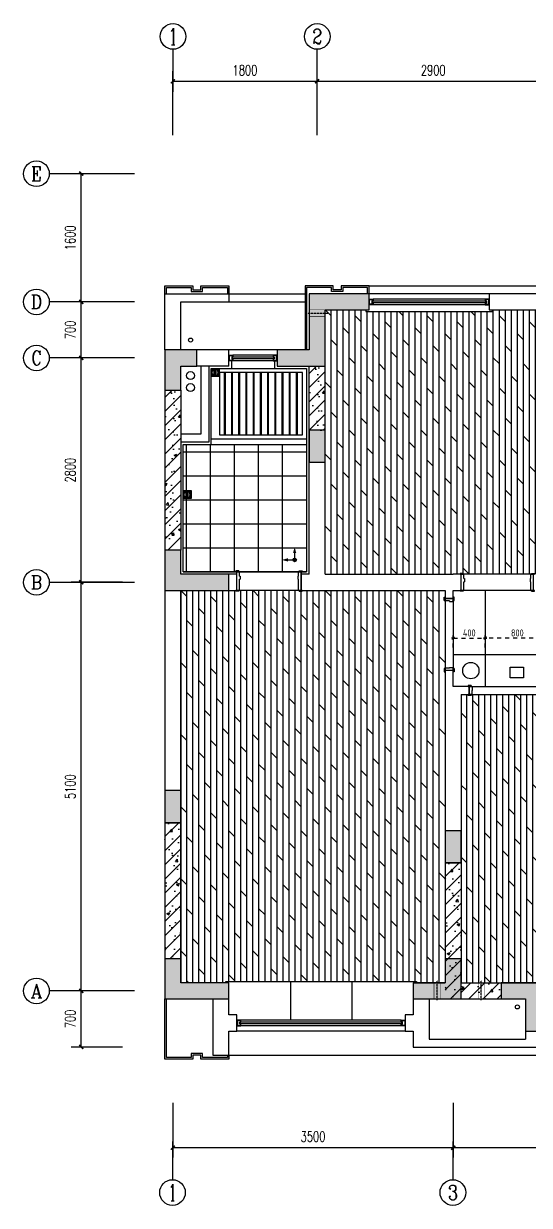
# Model space of a CAD drawing. Extents: x 133656 to 214778, y 12424 to 51506.
# Drawn here: x 176894 to 183207, y 12424 to 27173 of the extents above; entities that cross this region are included whole.
import ezdxf
from ezdxf.enums import TextEntityAlignment as Align

# ---------------------------------------------------------------- set-up
doc = ezdxf.new("R2010")
doc.units = 0
doc.header["$MEASUREMENT"] = 0
doc.linetypes.add('DASH', pattern=[0.35, 0.25, -0.1])
doc.linetypes.add('家具虚线平面', pattern=[100, 50, -50])
doc.layers.get('Defpoints').update_dxf_attribs({"color": 8})
for name, color, linetype in [('A-HATH', 8, 'Continuous'), ('A3.土建轴号', 160, 'Continuous'), ('A32.土建轴线标注', 52, 'Continuous'), ('A4.土建窗户', 152, 'Continuous'), ('AXIS_TEXT', 7, 'Continuous'), ('B4.装修完成面', 112, 'Continuous'), ('BW', 8, 'Continuous'), ('E1.地面-(平面图)', 136, 'Continuous'), ('E7.地面_尺寸', 50, 'Continuous'), ('F1.窗台面', 43, 'Continuous'), ('f分水线', 5, 'Continuous'), ('G1.天花造型', 30, 'Continuous'), ('ktb', 5, 'Continuous'), ('P-VPIPE-污水', 2, 'Continuous'), ('P-VPIPE-通气', 3, 'Continuous'), ('PUB_HATCH', 8, 'Continuous'), ('WALL', 6, 'Continuous'), ('xj', 8, 'Continuous'), ('地漏', 4, 'Continuous')]:
    doc.layers.add(name, color=color, linetype=linetype)
doc.styles.add('_TCH_AXIS', font='COMPLEX', dxfattribs={"bigfont": 'GBCBIG'})
doc.styles.add('_TCH_DIM_T3', font='SIMPLEX', dxfattribs={"width": 0.705882, "bigfont": 'GBCBIG'})
doc.styles.add('COMPLEX', font='COMPLEX')
doc.styles.add('标注数字', font='dim.shx', dxfattribs={"width": 0.8})
doc.dimstyles.new('_TCH_ARCH&&50', dxfattribs={"dimtxt": 127.5, "dimasz": 50, "dimexe": 125, "dimexo": 150, "dimgap": 75, "dimtad": 1, "dimdec": 0, "dimzin": 0, "dimdsep": 46, "dimtxsty": '_TCH_DIM_T3', "dimblk": 'ARCHTICK', "dimcen": 0.09, "dimclrd": 44, "dimclre": 44, "dimclrt": 2, "dimazin": 2, "dimtfac": 1, "dimtdec": 0, "dimtix": 1, "dimtmove": 2, "dimatfit": 3, "dimldrblk": 'DOT', "dimfxl": 1, "dimtolj": 1, "dimtzin": 0, "dimarcsym": 0})
doc.dimstyles.new('设计2017', dxfattribs={"dimscale": 100, "dimtxt": 2.5, "dimasz": 0.06, "dimexe": 2, "dimexo": 2.5, "dimgap": 0.6, "dimtad": 1, "dimdec": 0, "dimrnd": 5, "dimzin": 0, "dimdsep": 46, "dimtxsty": '标注数字', "dimblk": 'HBA_DIMENSION_TICK', "dimcen": 0.125, "dimclrd": 44, "dimclre": 44, "dimclrt": 50, "dimadec": 0, "dimazin": 0, "dimtfac": 1, "dimtdec": 0, "dimtix": 1, "dimtmove": 0, "dimatfit": 3, "dimldrblk": 'HBA_Leader_Arrow', "dimfxl": 7, "dimfxlon": 1, "dimtvp": 1, "dimtolj": 1, "dimtzin": 0, "dimarcsym": 0})
pattern_1 = [(45, (236182.2, 2073.4), (-88.38835, 88.38835), []), (50, (236182.2, 2073.4), (358.6301, -31.376), [37.5, -412.5]), (355, (236182.2, 2073.4), (-69.3757, 376.096), [30, -330]), (100.4514, (236212.1, 2070.8), (289.2547, 344.7198), [31.87, -350.571]), (46.1842, (236182.2, 2173.4), (533.6205, -82.7595), [56.25, -618.75]), (96.6356, (236226.67, 2166.5), (467.3314, 487.059), [47.805, -525.8565]), (351.1842, (236182.2, 2173.4), (467.331, 487.0593), [45, -495]), (21, (236232.2, 2148.4), (298.4535, -201.3094), [37.5, -412.5]), (326, (236232.2, 2148.4), (121.6577, 362.575), [30, -330]), (71.4514, (236257.07, 2131.63), (420.1113, 161.2652), [31.87, -350.571]), (37.5, (236182.2, 2073.4), (6.07993, 166.44693), [0, -326, 0, -335, 0, -331.25]), (7.5, (236182.2, 2073.4), (131.53477, 197.20586), [0, -191, 0, -318.5, 0, -126.25]), (327.5, (236070.7, 2073.4), (266.91122, -11.27744), [0, -125, 0, -390, 0, -517.5]), (317.5, (236020.7, 2073.4), (291.5931, 50.0525), [0, -162.5, 0, -259, 0, -367.5])]

# ---------------------------------------------------------------- blocks, each defined once
blk = doc.blocks.new('结构')
at = {"layer": 'A-HATH'}
for points in [[(-4700, 1850), (-4700, 2550), (-4150, 2550), (-4150, 2750), (-4900, 2750), (-4900, 2050), (-5300, 2050), (-5300, 1850)], [(-6500, 1850), (-6300, 1850), (-6300, 2050), (-6700, 2050), (-6700, 1550), (-6500, 1550)], [(-4900, 1050), (-4900, 650), (-4700, 650), (-4700, 1050)], [(-6700, -450), (-6700, -950), (-5900, -950), (-5900, -750), (-6500, -750), (-6500, -450)], [(-6500, -3450), (-6700, -3450), (-6700, -3850), (-6500, -3850)], [(-3200, -3950), (-3200, -4350), (-3000, -4350), (-3000, -3950)], [(-6700, -5550), (-6700, -6050), (-5900, -6050), (-5900, -5850), (-6500, -5850), (-6500, -5550)], [(-3000, -6050), (-3000, -5550), (-3200, -5550), (-3200, -5850), (-3600, -5850), (-3600, -6050)], [(-2200, -6050), (-2200, -6450), (-1950, -6450), (-1950, -6250), (-2000, -6250), (-2000, -5850), (-2500, -5850), (-2500, -6050)]]:
    blk.add_hatch(color=256, dxfattribs=at).paths.add_polyline_path(points, flags=0)
at = {"layer": 'WALL'}
for points in [[(-4900, 1850), (-4700, 1850), (-4700, 2050), (-4700, 2550), (-4150, 2550), (-4150, 2750), (-4900, 2750), (-4900, 2050), (-5300, 2050), (-5300, 1850), (-4900, 1850)], [(-6500, 1850), (-6300, 1850), (-6300, 2050), (-6700, 2050), (-6700, 1550), (-6500, 1550), (-6500, 1850)], [(-4900, 1050), (-4900, 650), (-4700, 650), (-4700, 1050), (-4900, 1050)], [(-6700, -450), (-6700, -950), (-5900, -950), (-5900, -750), (-6500, -750), (-6500, -450), (-6700, -450)], [(-6500, -3450), (-6700, -3450), (-6700, -3850), (-6500, -3850), (-6500, -3450)], [(-3200, -3950), (-3200, -4350), (-3000, -4350), (-3000, -3950), (-3200, -3950)], [(-6700, -5550), (-6700, -6050), (-5900, -6050), (-5900, -5850), (-6500, -5850), (-6500, -5550), (-6700, -5550)], [(-6700, -5550), (-6700, -6050), (-5900, -6050), (-5900, -5850), (-6500, -5850), (-6500, -5550), (-6700, -5550)], [(-3000, -6050), (-3000, -5850), (-3000, -5550), (-3200, -5550), (-3200, -5850), (-3600, -5850), (-3600, -6050), (-3000, -6050)], [(-2200, -6050), (-2200, -6450), (-1950, -6450), (-1950, -6250), (-2000, -6250), (-2000, -5850), (-2500, -5850), (-2500, -6050), (-2200, -6050)]]:
    blk.add_lwpolyline(points, close=True, dxfattribs=at)
blk = doc.blocks.new('xj646t23')
at = {"layer": 'xj'}
for points in [[(-115037, 596313), (-115037, 596263), (-115387, 596263), (-115387, 596313), (-115487, 596313), (-115487, 596263), (-115837, 596263), (-115837, 597013)], [(-115057, 596313), (-115057, 596283), (-115367, 596283), (-115367, 596333), (-115507, 596333), (-115507, 596283), (-115817, 596283), (-115817, 597013)], [(-115037, 596313), (-109437, 596313)]]:
    blk.add_lwpolyline(points, dxfattribs=at)
blk = doc.blocks.new('ktd')
at = {"linetype": 'DASH'}
blk.add_line((113700, -35188), (113700, -34938), dxfattribs=at)
at = {"linetype": 'DASH', "const_width": 5}
blk.add_lwpolyline([(113700, -35171), (113660, -35171), (113660, -34971), (113740, -34971), (113740, -35171)], close=True, dxfattribs=at)
blk = doc.blocks.new('_AXISO')
blk.add_circle((0, 0), 0.5)
at = {"layer": 'A32.土建轴线标注', "style": 'COMPLEX', "width": 1.041667}
blk.add_attdef('A', text='', height=0.56, dxfattribs=at).set_placement((-0.25, -0.28), (0.25, -0.28), align=Align.FIT)
blk = doc.blocks.new('_ArchTick')
at = {"color": 0, "linetype": 'ByBlock', "const_width": 0.4}
blk.add_lwpolyline([(-0.5, -0.5), (0.5, 0.5)], dxfattribs=at)
blk = doc.blocks.new('*D358')
at = {"layer": 'A3.土建轴号', "color": 44, "lineweight": -2, "transparency": 16777216}
for p, q in [((178757, 13552), (178757, 13019)), ((182257, 13552), (182257, 13019)), ((178757, 13144), (182257, 13144))]:
    blk.add_line(p, q, dxfattribs=at)
at = {"layer": 'Defpoints', "color": 0, "transparency": 16777216}
for p in [(178757, 13702), (182257, 13702), (182257, 13144)]:
    blk.add_point(p, dxfattribs=at)
at = {"layer": 'A3.土建轴号', "color": 44, "lineweight": -2, "transparency": 16777216, "xscale": 50, "yscale": 50, "zscale": 50, "rotation": 180}
blk.add_blockref('_ArchTick', (178757, 13144), dxfattribs=at)
at = {"layer": 'A3.土建轴号', "color": 44, "lineweight": -2, "transparency": 16777216, "xscale": 50, "yscale": 50, "zscale": 50}
blk.add_blockref('_ArchTick', (182257, 13144), dxfattribs=at)
at = {"layer": 'A3.土建轴号', "color": 2, "transparency": 16777216, "insert": (180507, 13282), "char_height": 127.5, "attachment_point": 5, "style": '_TCH_DIM_T3'}
blk.add_mtext('\\A1;3500', dxfattribs=at)
blk = doc.blocks.new('_Dot')
at = {"color": 0, "linetype": 'ByBlock', "lineweight": -2}
blk.add_line((-0.5, 0), (-1, 0), dxfattribs=at)
at = {"color": 0, "linetype": 'ByBlock', "const_width": 0.5}
blk.add_lwpolyline([(-0.25, 0, 1), (0.25, 0, 1)], format="xyb", close=True, dxfattribs=at)
blk = doc.blocks.new('*D359')
at = {"layer": 'A3.土建轴号', "color": 44, "lineweight": -2, "transparency": 16777216}
for p, q in [((182257, 13552), (182257, 13019)), ((185257, 13552), (185257, 13019)), ((182257, 13144), (185257, 13144))]:
    blk.add_line(p, q, dxfattribs=at)
at = {"layer": 'Defpoints', "color": 0, "transparency": 16777216}
for p in [(182257, 13702), (185257, 13702), (185257, 13144)]:
    blk.add_point(p, dxfattribs=at)
at = {"layer": 'A3.土建轴号', "color": 44, "lineweight": -2, "transparency": 16777216, "xscale": 50, "yscale": 50, "zscale": 50, "rotation": 180}
blk.add_blockref('_ArchTick', (182257, 13144), dxfattribs=at)
at = {"layer": 'A3.土建轴号', "color": 44, "lineweight": -2, "transparency": 16777216, "xscale": 50, "yscale": 50, "zscale": 50}
blk.add_blockref('_ArchTick', (185257, 13144), dxfattribs=at)
at = {"layer": 'A3.土建轴号', "color": 2, "transparency": 16777216, "insert": (183757, 13282), "char_height": 127.5, "attachment_point": 5, "style": '_TCH_DIM_T3'}
blk.add_mtext('\\A1;3000', dxfattribs=at)
blk = doc.blocks.new('*D362')
at = {"layer": 'A3.土建轴号', "color": 44, "lineweight": -2, "transparency": 16777216}
for p, q in [((178757, 25929), (178757, 26578)), ((180557, 25929), (180557, 26578)), ((178757, 26453), (180557, 26453))]:
    blk.add_line(p, q, dxfattribs=at)
at = {"layer": 'Defpoints', "color": 0, "transparency": 16777216}
for p in [(180557, 26453), (178757, 25779), (180557, 25779)]:
    blk.add_point(p, dxfattribs=at)
at = {"layer": 'A3.土建轴号', "color": 44, "lineweight": -2, "transparency": 16777216, "xscale": 50, "yscale": 50, "zscale": 50, "rotation": 180}
blk.add_blockref('_ArchTick', (178757, 26453), dxfattribs=at)
at = {"layer": 'A3.土建轴号', "color": 44, "lineweight": -2, "transparency": 16777216, "xscale": 50, "yscale": 50, "zscale": 50}
blk.add_blockref('_ArchTick', (180557, 26453), dxfattribs=at)
at = {"layer": 'A3.土建轴号', "color": 2, "transparency": 16777216, "insert": (179657, 26591), "char_height": 127.5, "attachment_point": 5, "style": '_TCH_DIM_T3'}
blk.add_mtext('\\A1;1800', dxfattribs=at)
blk = doc.blocks.new('*D363')
at = {"layer": 'A3.土建轴号', "color": 44, "lineweight": -2, "transparency": 16777216}
for p, q in [((180557, 25929), (180557, 26578)), ((183457, 25929), (183457, 26578)), ((180557, 26453), (183457, 26453))]:
    blk.add_line(p, q, dxfattribs=at)
at = {"layer": 'Defpoints', "color": 0, "transparency": 16777216}
for p in [(183457, 26453), (180557, 25779), (183457, 25779)]:
    blk.add_point(p, dxfattribs=at)
at = {"layer": 'A3.土建轴号', "color": 44, "lineweight": -2, "transparency": 16777216, "xscale": 50, "yscale": 50, "zscale": 50, "rotation": 180}
blk.add_blockref('_ArchTick', (180557, 26453), dxfattribs=at)
at = {"layer": 'A3.土建轴号', "color": 44, "lineweight": -2, "transparency": 16777216, "xscale": 50, "yscale": 50, "zscale": 50}
blk.add_blockref('_ArchTick', (183457, 26453), dxfattribs=at)
at = {"layer": 'A3.土建轴号', "color": 2, "transparency": 16777216, "insert": (182007, 26591), "char_height": 127.5, "attachment_point": 5, "style": '_TCH_DIM_T3'}
blk.add_mtext('\\A1;2900', dxfattribs=at)
blk = doc.blocks.new('*D367')
at = {"layer": 'A3.土建轴号', "color": 44, "lineweight": -2, "transparency": 16777216}
for p, q in [((178127, 15100), (177489, 15100)), ((177614, 14400), (177614, 15100)), ((178127, 14400), (177489, 14400))]:
    blk.add_line(p, q, dxfattribs=at)
at = {"layer": 'Defpoints', "color": 0, "transparency": 16777216}
for p in [(177614, 15100), (178277, 15100), (178277, 14400)]:
    blk.add_point(p, dxfattribs=at)
at = {"layer": 'A3.土建轴号', "color": 44, "lineweight": -2, "transparency": 16777216, "xscale": 50, "yscale": 50, "zscale": 50}
for p, rotation in [((177614, 15100), 90), ((177614, 14400), 270)]:
    blk.add_blockref('_ArchTick', p, dxfattribs=dict(at, rotation=rotation))
at = {"layer": 'A3.土建轴号', "color": 2, "transparency": 16777216, "insert": (177476, 14750), "char_height": 127.5, "attachment_point": 5, "rotation": 90, "style": '_TCH_DIM_T3'}
blk.add_mtext('\\A1;700', dxfattribs=at)
blk = doc.blocks.new('*D368')
at = {"layer": 'A3.土建轴号', "color": 44, "lineweight": -2, "transparency": 16777216}
for p, q in [((178127, 20200), (177489, 20200)), ((177614, 15100), (177614, 20200)), ((178127, 15100), (177489, 15100))]:
    blk.add_line(p, q, dxfattribs=at)
at = {"layer": 'Defpoints', "color": 0, "transparency": 16777216}
for p in [(177614, 20200), (178277, 20200), (178277, 15100)]:
    blk.add_point(p, dxfattribs=at)
at = {"layer": 'A3.土建轴号', "color": 44, "lineweight": -2, "transparency": 16777216, "xscale": 50, "yscale": 50, "zscale": 50}
for p, rotation in [((177614, 20200), 90), ((177614, 15100), 270)]:
    blk.add_blockref('_ArchTick', p, dxfattribs=dict(at, rotation=rotation))
at = {"layer": 'A3.土建轴号', "color": 2, "transparency": 16777216, "insert": (177476, 17650), "char_height": 127.5, "attachment_point": 5, "rotation": 90, "style": '_TCH_DIM_T3'}
blk.add_mtext('\\A1;5100', dxfattribs=at)
blk = doc.blocks.new('*D369')
at = {"layer": 'A3.土建轴号', "color": 44, "lineweight": -2, "transparency": 16777216}
for p, q in [((178127, 23000), (177489, 23000)), ((177614, 20200), (177614, 23000)), ((178127, 20200), (177489, 20200))]:
    blk.add_line(p, q, dxfattribs=at)
at = {"layer": 'Defpoints', "color": 0, "transparency": 16777216}
for p in [(177614, 23000), (178277, 23000), (178277, 20200)]:
    blk.add_point(p, dxfattribs=at)
at = {"layer": 'A3.土建轴号', "color": 44, "lineweight": -2, "transparency": 16777216, "xscale": 50, "yscale": 50, "zscale": 50}
for p, rotation in [((177614, 23000), 90), ((177614, 20200), 270)]:
    blk.add_blockref('_ArchTick', p, dxfattribs=dict(at, rotation=rotation))
at = {"layer": 'A3.土建轴号', "color": 2, "transparency": 16777216, "insert": (177476, 21600), "char_height": 127.5, "attachment_point": 5, "rotation": 90, "style": '_TCH_DIM_T3'}
blk.add_mtext('\\A1;2800', dxfattribs=at)
blk = doc.blocks.new('*D370')
at = {"layer": 'A3.土建轴号', "color": 44, "lineweight": -2, "transparency": 16777216}
for p, q in [((178127, 23700), (177489, 23700)), ((177614, 23000), (177614, 23700)), ((178127, 23000), (177489, 23000))]:
    blk.add_line(p, q, dxfattribs=at)
at = {"layer": 'Defpoints', "color": 0, "transparency": 16777216}
for p in [(177614, 23700), (178277, 23700), (178277, 23000)]:
    blk.add_point(p, dxfattribs=at)
at = {"layer": 'A3.土建轴号', "color": 44, "lineweight": -2, "transparency": 16777216, "xscale": 50, "yscale": 50, "zscale": 50}
for p, rotation in [((177614, 23700), 90), ((177614, 23000), 270)]:
    blk.add_blockref('_ArchTick', p, dxfattribs=dict(at, rotation=rotation))
at = {"layer": 'A3.土建轴号', "color": 2, "transparency": 16777216, "insert": (177476, 23350), "char_height": 127.5, "attachment_point": 5, "rotation": 90, "style": '_TCH_DIM_T3'}
blk.add_mtext('\\A1;700', dxfattribs=at)
blk = doc.blocks.new('*D371')
at = {"layer": 'A3.土建轴号', "color": 44, "lineweight": -2, "transparency": 16777216}
for p, q in [((178127, 25300), (177489, 25300)), ((177614, 23700), (177614, 25300)), ((178127, 23700), (177489, 23700))]:
    blk.add_line(p, q, dxfattribs=at)
at = {"layer": 'Defpoints', "color": 0, "transparency": 16777216}
for p in [(177614, 25300), (178277, 25300), (178277, 23700)]:
    blk.add_point(p, dxfattribs=at)
at = {"layer": 'A3.土建轴号', "color": 44, "lineweight": -2, "transparency": 16777216, "xscale": 50, "yscale": 50, "zscale": 50}
for p, rotation in [((177614, 25300), 90), ((177614, 23700), 270)]:
    blk.add_blockref('_ArchTick', p, dxfattribs=dict(at, rotation=rotation))
at = {"layer": 'A3.土建轴号', "color": 2, "transparency": 16777216, "insert": (177476, 24500), "char_height": 127.5, "attachment_point": 5, "rotation": 90, "style": '_TCH_DIM_T3'}
blk.add_mtext('\\A1;1600', dxfattribs=at)
blk = doc.blocks.new('*U83')
at = {"layer": 'A4.土建窗户'}
for points in [[(0, 2100), (0, 2050), (-25, 2050), (-25, 2060), (-45, 2060), (-45, 2050), (-70, 2050), (-70, 2100)], [(-5, 2095), (-5, 2055), (-20, 2055), (-20, 2065), (-50, 2065), (-50, 2055), (-65, 2055), (-65, 2095)], [(0, 0), (0, 50), (-25, 50), (-25, 40), (-45, 40), (-45, 50), (-70, 50), (-70, 0)], [(-5, 5), (-5, 45), (-20, 45), (-20, 35), (-50, 35), (-50, 45), (-65, 45), (-65, 5)]]:
    blk.add_lwpolyline(points, close=True, dxfattribs=at)
at = {"layer": 'A4.土建窗户', "flags": 128}
for points in [[(-70, 2050), (-70, 50)], [(0, 2050), (0, 50)]]:
    blk.add_lwpolyline(points, dxfattribs=at)
at = {"layer": 'A4.土建窗户', "color": 8, "flags": 128}
for points in [[(-45, 2050), (-45, 50)], [(-25, 2050), (-25, 50)]]:
    blk.add_lwpolyline(points, dxfattribs=at)
blk = doc.blocks.new('*U86')
at = {"layer": 'A4.土建窗户'}
for points in [[(0, 1500), (0, 1450), (-25, 1450), (-25, 1460), (-45, 1460), (-45, 1450), (-70, 1450), (-70, 1500)], [(-5, 1495), (-5, 1455), (-20, 1455), (-20, 1465), (-50, 1465), (-50, 1455), (-65, 1455), (-65, 1495)], [(0, 0), (0, 50), (-25, 50), (-25, 40), (-45, 40), (-45, 50), (-70, 50), (-70, 0)], [(-5, 5), (-5, 45), (-20, 45), (-20, 35), (-50, 35), (-50, 45), (-65, 45), (-65, 5)]]:
    blk.add_lwpolyline(points, close=True, dxfattribs=at)
at = {"layer": 'A4.土建窗户', "flags": 128}
for points in [[(-70, 1450), (-70, 50)], [(0, 1450), (0, 50)]]:
    blk.add_lwpolyline(points, dxfattribs=at)
at = {"layer": 'A4.土建窗户', "color": 8, "flags": 128}
for points in [[(-45, 1450), (-45, 50)], [(-25, 1450), (-25, 50)]]:
    blk.add_lwpolyline(points, dxfattribs=at)
blk = doc.blocks.new('*U89')
at = {"layer": 'A4.土建窗户'}
for points in [[(0, 600), (0, 550), (-25, 550), (-25, 560), (-45, 560), (-45, 550), (-70, 550), (-70, 600)], [(-5, 595), (-5, 555), (-20, 555), (-20, 565), (-50, 565), (-50, 555), (-65, 555), (-65, 595)], [(0, 0), (0, 50), (-25, 50), (-25, 40), (-45, 40), (-45, 50), (-70, 50), (-70, 0)], [(-5, 5), (-5, 45), (-20, 45), (-20, 35), (-50, 35), (-50, 45), (-65, 45), (-65, 5)]]:
    blk.add_lwpolyline(points, close=True, dxfattribs=at)
at = {"layer": 'A4.土建窗户', "flags": 128}
for points in [[(-70, 550), (-70, 50)], [(0, 550), (0, 50)]]:
    blk.add_lwpolyline(points, dxfattribs=at)
at = {"layer": 'A4.土建窗户', "color": 8, "flags": 128}
for points in [[(-45, 550), (-45, 50)], [(-25, 550), (-25, 50)]]:
    blk.add_lwpolyline(points, dxfattribs=at)
blk = doc.blocks.new('pudl')
at = {"layer": '地漏', "color": 8}
for p, q in [((1080126, 265502), (1080206, 265502)), ((1080126, 265482), (1080206, 265482)), ((1080126, 265462), (1080206, 265462))]:
    blk.add_line(p, q, dxfattribs=at)
at = {"layer": '地漏', "color": 41}
for points in [[(1080116, 265532), (1080216, 265532), (1080216, 265432), (1080116, 265432)], [(1080126, 265522), (1080206, 265522), (1080206, 265442), (1080126, 265442)]]:
    blk.add_lwpolyline(points, close=True, dxfattribs=at)
at = {"layer": '地漏', "color": 8}
blk.add_circle((1080166, 265482), 40, dxfattribs=at)
blk = doc.blocks.new('线条方形')
at = {"color": 0}
blk.add_lwpolyline([(0, -12), (0, 0), (-40, 0)], dxfattribs=at)
blk.add_lwpolyline([(-40, 0), (0, 0), (0, -12), (-40, -12)], close=True, dxfattribs=at)
blk = doc.blocks.new('*U237')
at = {"color": 33}
for p, q in [((830, -52), (830, 0)), ((840, 0), (830, 0)), ((860, -200), (860, 0)), ((-40, -200), (-40, 0)), ((-20, 0), (-10, 0)), ((-10, -52), (-10, 0)), ((-10, -52), (-1, -52)), ((-10, -200), (-10, -92)), ((-10, -92), (-1, -92)), ((-1, -52), (-1, -92)), ((830, -52), (821, -52)), ((821, -52), (821, -92)), ((830, -92), (821, -92)), ((830, -200), (830, -92)), ((-15, -200), (-10, -200)), ((835, -200), (830, -200))]:
    blk.add_line(p, q, dxfattribs=at)
at = {"layer": 'E1.地面-(平面图)'}
for p, q in [((-10, 0), (830, 0)), ((-10, -200), (830, -200))]:
    blk.add_line(p, q, dxfattribs=at)
at = {"layer": 'G1.天花造型', "color": 4}
for p, q in [((-10, 0), (830, 0)), ((-10, 0), (830, 0)), ((-10, -200), (830, -200)), ((-10, -200), (830, -200))]:
    blk.add_line(p, q, dxfattribs=at)
at = {"color": 33, "xscale": -1, "rotation": 180}
blk.add_blockref('线条方形', (-15, 0), dxfattribs=at)
at = {"color": 33, "rotation": 180}
blk.add_blockref('线条方形', (835, 0), dxfattribs=at)
at = {"color": 33}
blk.add_blockref('线条方形', (-15, -200), dxfattribs=at)
at = {"color": 33, "xscale": -1}
blk.add_blockref('线条方形', (835, -200), dxfattribs=at)
blk = doc.blocks.new('*U239')
at = {"color": 33}
for p, q in [((60, -230), (60, 0)), ((80, 0), (90, 0)), ((90, -52), (90, 0)), ((830, -52), (830, 0)), ((840, 0), (830, 0)), ((860, -230), (860, 0)), ((90, -52), (99, -52)), ((90, -230), (90, -92)), ((90, -92), (99, -92)), ((99, -52), (99, -92)), ((830, -52), (821, -52)), ((821, -52), (821, -92)), ((830, -92), (821, -92)), ((830, -230), (830, -92)), ((85, -230), (90, -230)), ((835, -230), (830, -230))]:
    blk.add_line(p, q, dxfattribs=at)
at = {"layer": 'E1.地面-(平面图)'}
for p, q in [((90, 0), (830, 0)), ((90, -230), (830, -230))]:
    blk.add_line(p, q, dxfattribs=at)
at = {"layer": 'G1.天花造型', "color": 4}
for p, q in [((90, 0), (830, 0)), ((90, 0), (830, 0)), ((90, -230), (830, -230)), ((90, -230), (830, -230))]:
    blk.add_line(p, q, dxfattribs=at)
at = {"color": 33, "xscale": -1, "rotation": 180}
blk.add_blockref('线条方形', (85, 0), dxfattribs=at)
at = {"color": 33, "rotation": 180}
blk.add_blockref('线条方形', (835, 0), dxfattribs=at)
at = {"color": 33}
blk.add_blockref('线条方形', (85, -230), dxfattribs=at)
at = {"color": 33, "xscale": -1}
blk.add_blockref('线条方形', (835, -230), dxfattribs=at)
blk = doc.blocks.new('*U241')
at = {"color": 33}
for p, q in [((830, -52), (830, 0)), ((840, 0), (830, 0)), ((860, -100), (860, 0)), ((-40, -100), (-40, 0)), ((-20, 0), (-10, 0)), ((-15, -100), (-10, -100)), ((-10, -52), (-10, 0)), ((-10, -52), (-1, -52)), ((-10, -100), (-10, -92)), ((-10, -92), (-1, -92)), ((-1, -52), (-1, -92)), ((830, -52), (821, -52)), ((821, -52), (821, -92)), ((830, -92), (821, -92)), ((830, -100), (830, -92)), ((835, -100), (830, -100))]:
    blk.add_line(p, q, dxfattribs=at)
at = {"layer": 'E1.地面-(平面图)'}
for p, q in [((-10, 0), (830, 0)), ((-10, -100), (830, -100))]:
    blk.add_line(p, q, dxfattribs=at)
at = {"layer": 'G1.天花造型', "color": 4}
for p, q in [((-10, 0), (830, 0)), ((-10, 0), (830, 0)), ((-10, -100), (830, -100)), ((-10, -100), (830, -100))]:
    blk.add_line(p, q, dxfattribs=at)
at = {"color": 33, "xscale": -1, "rotation": 180}
blk.add_blockref('线条方形', (-15, 0), dxfattribs=at)
at = {"color": 33, "rotation": 180}
blk.add_blockref('线条方形', (835, 0), dxfattribs=at)
at = {"color": 33}
blk.add_blockref('线条方形', (-15, -100), dxfattribs=at)
at = {"color": 33, "xscale": -1}
blk.add_blockref('线条方形', (835, -100), dxfattribs=at)
blk = doc.blocks.new('*U242')
at = {"color": 33}
for p, q in [((830, -52), (830, 0)), ((840, 0), (830, 0)), ((860, -100), (860, 0)), ((-40, -100), (-40, 0)), ((-20, 0), (-10, 0)), ((-15, -100), (-10, -100)), ((-10, -52), (-10, 0)), ((-10, -52), (-1, -52)), ((-10, -100), (-10, -92)), ((-10, -92), (-1, -92)), ((-1, -52), (-1, -92)), ((830, -52), (821, -52)), ((821, -52), (821, -92)), ((830, -92), (821, -92)), ((830, -100), (830, -92)), ((835, -100), (830, -100))]:
    blk.add_line(p, q, dxfattribs=at)
at = {"layer": 'E1.地面-(平面图)'}
for p, q in [((-10, 0), (830, 0)), ((-10, -100), (830, -100))]:
    blk.add_line(p, q, dxfattribs=at)
at = {"layer": 'G1.天花造型', "color": 4}
for p, q in [((-10, 0), (830, 0)), ((-10, 0), (830, 0)), ((-10, -100), (830, -100)), ((-10, -100), (830, -100))]:
    blk.add_line(p, q, dxfattribs=at)
at = {"color": 33, "xscale": -1, "rotation": 180}
blk.add_blockref('线条方形', (-15, 0), dxfattribs=at)
at = {"color": 33, "rotation": 180}
blk.add_blockref('线条方形', (835, 0), dxfattribs=at)
at = {"color": 33}
blk.add_blockref('线条方形', (-15, -100), dxfattribs=at)
at = {"color": 33, "xscale": -1}
blk.add_blockref('线条方形', (835, -100), dxfattribs=at)
blk = doc.blocks.new('HBA_DIMENSION_TICK')
at = {"color": 0, "linetype": 'ByBlock'}
for p, q in [((-10, 0), (0, 0)), ((0, 0), (10, 0))]:
    blk.add_line(p, q, dxfattribs=at)
at = {"color": 50, "linetype": 'ByBlock'}
blk.add_solid([(-10, -7), (-7, -10), (7, 10), (10, 7)], dxfattribs=at)
blk = doc.blocks.new('*D343')
at = {"layer": 'Defpoints', "color": 0, "linetype": '家具虚线平面', "transparency": 16777216}
for p in [(182657, 19503), (182657, 19300), (183457, 19300)]:
    blk.add_point(p, dxfattribs=at)
at = {"layer": 'E7.地面_尺寸', "color": 44, "linetype": '家具虚线平面', "lineweight": -2, "transparency": 16777216}
for p, q in [((182657, 19387), (182657, 19573)), ((183455, 19503), (182659, 19503)), ((183457, 19387), (183457, 19573))]:
    blk.add_line(p, q, dxfattribs=at)
at = {"layer": 'E7.地面_尺寸', "color": 44, "linetype": '家具虚线平面', "lineweight": -2, "transparency": 16777216, "xscale": 2.1, "yscale": 2.1, "zscale": 2.1, "rotation": 180}
blk.add_blockref('HBA_DIMENSION_TICK', (182657, 19503), dxfattribs=at)
at = {"layer": 'E7.地面_尺寸', "color": 44, "linetype": '家具虚线平面', "lineweight": -2, "transparency": 16777216, "xscale": 2.1, "yscale": 2.1, "zscale": 2.1}
blk.add_blockref('HBA_DIMENSION_TICK', (183457, 19503), dxfattribs=at)
at = {"layer": 'E7.地面_尺寸', "color": 50, "linetype": '家具虚线平面', "transparency": 16777216, "insert": (183057, 19568), "char_height": 87.5, "attachment_point": 5, "style": '标注数字'}
blk.add_mtext('\\A1;800', dxfattribs=at)
blk = doc.blocks.new('HBA_Leader_Arrow')
at = {"color": 0, "linetype": 'ByBlock', "ltscale": 0.5}
blk.add_line((3.5, 0), (-10, 0), dxfattribs=at)
for points in [[(-11, 11.3), (-6.6, 14.4), (-0.6, 0), (3.5, 0)], [(-11, -11.3), (-6.6, -14.4), (-0.6, 0), (3.5, 0)]]:
    blk.add_solid(points, dxfattribs=at)
blk = doc.blocks.new('*D346')
at = {"layer": 'Defpoints', "color": 0, "linetype": '家具虚线平面', "transparency": 16777216}
for p in [(182657, 19503), (182257, 19300), (182657, 19300)]:
    blk.add_point(p, dxfattribs=at)
at = {"layer": 'E7.地面_尺寸', "color": 44, "linetype": '家具虚线平面', "lineweight": -2, "transparency": 16777216}
for p, q in [((182257, 19387), (182257, 19573)), ((182259, 19503), (182655, 19503)), ((182657, 19387), (182657, 19573))]:
    blk.add_line(p, q, dxfattribs=at)
at = {"layer": 'E7.地面_尺寸', "color": 44, "linetype": '家具虚线平面', "lineweight": -2, "transparency": 16777216, "xscale": 2.1, "yscale": 2.1, "zscale": 2.1, "rotation": 180}
blk.add_blockref('HBA_DIMENSION_TICK', (182257, 19503), dxfattribs=at)
at = {"layer": 'E7.地面_尺寸', "color": 44, "linetype": '家具虚线平面', "lineweight": -2, "transparency": 16777216, "xscale": 2.1, "yscale": 2.1, "zscale": 2.1}
blk.add_blockref('HBA_DIMENSION_TICK', (182657, 19503), dxfattribs=at)
at = {"layer": 'E7.地面_尺寸', "color": 50, "linetype": '家具虚线平面', "transparency": 16777216, "insert": (182457, 19568), "char_height": 87.5, "attachment_point": 5, "style": '标注数字'}
blk.add_mtext('\\A1;400', dxfattribs=at)
blk = doc.blocks.new('直角铺装起始点')
at = {"ltscale": 0.002}
h = blk.add_hatch(color=256, dxfattribs=at)
h.dxf.hatch_style = 1
edge = h.paths.add_edge_path()
edge.add_arc((0, 0), 0.553, -90, 270, ccw=False)
for p in [(0, -2.12), (2.12, 0)]:
    blk.add_line(p, (0, 0), dxfattribs=at)
at = {"ltscale": 0.002, "const_width": 0.0375}
for points in [[(-0.18, 0), (2.12, 0)], [(0, 0), (0, -2.3)]]:
    blk.add_lwpolyline(points, dxfattribs=at)
at = {"ltscale": 0.002}
for points in [[(4.02, 0, 0, 1, 0), (2.12, 0, 0.25, 0.25, 0)], [(0, -4.02, 0, 1, 0), (0, -2.12, 0.25, 0.25, 0)]]:
    blk.add_lwpolyline(points, format="xyseb", dxfattribs=at)
blk.add_circle((0, 0), 0.553, dxfattribs=at)

msp = doc.modelspace()

# ---------------------------------------------------------------- hatches: boundary and pattern name
at = {"layer": 'E1.地面-(平面图)'}
h = msp.add_hatch(dxfattribs=at)
h.set_pattern_fill('DOLMIT', color=8, scale=300, angle=90)
h.set_pattern_definition([(90, (183357.16, 20299.63), (-75, 5e-15), []), (135, (183357.16, 20299.63), (-150, -150), [106.066, -212.132])])
h.paths.add_polyline_path([(182747.2, 23599.6), (182747.2, 23579.6), (181167.2, 23579.6), (181167.2, 23599.6), (180657.2, 23599.6), (180657.2, 20299.6), (183357.2, 20299.6), (183357.2, 23599.6)])
h = msp.add_hatch(dxfattribs=at)
h.set_pattern_fill('_USER', color=256, scale=800, double=1, pattern_type=0)
h.set_pattern_definition([(0, (188257.16, 20099.6), (0, 800), []), (90, (188257.16, 20099.6), (-800, 5e-14), [])])
h.paths.add_polyline_path([(188257.2, 23099.6), (185357.2, 23099.6), (185357.2, 20099.6), (182257.2, 20099.6), (182257.2, 18899.6), (185357.2, 18899.6), (185357.2, 14499.6), (185817.2, 14499.6), (185817.2, 14519.6), (188897.2, 14519.6), (188897.2, 14499.6), (189357.2, 14499.6), (189357.2, 18899.6), (189907.2, 18899.6), (189907.2, 20099.6), (188257.2, 20099.6)])
h = msp.add_hatch(dxfattribs=at)
h.set_pattern_fill('_USER', color=256, scale=300, double=1, pattern_type=0)
h.set_pattern_definition([(0, (180427.16, 20329.63), (0, 300), []), (90, (180427.16, 20329.63), (-300, 2e-14), [])])
h.paths.add_polyline_path([(178887.2, 21919.6), (179237.2, 21919.6), (179237.2, 21919.6), (180427.2, 21919.6), (180427.2, 20329.6), (178887.2, 20329.6)])
h = msp.add_hatch(dxfattribs=at)
h.set_pattern_fill('DOLMIT', color=8, scale=300, angle=90)
h.set_pattern_definition([(90, (182157.16, 20099.63), (-75, 5e-15), []), (135, (182157.16, 20099.63), (-150, -150), [106.066, -212.132])])
h.paths.add_polyline_path([(179417.2, 15199.6), (179417.2, 15219.6), (181797.2, 15219.7), (181797.2, 15199.6), (182157.2, 15199.6), (182157.2, 20099.6), (178857.2, 20099.6), (178857.2, 15199.6)])
h = msp.add_hatch(dxfattribs=at)
h.set_pattern_fill('DOLMIT', color=8, scale=300, angle=90)
h.set_pattern_definition([(90, (183927.16, 11899.63), (-75, 5e-15), []), (135, (183927.16, 11899.63), (-150, -150), [106.066, -212.132])])
h.paths.add_polyline_path([(183317.2, 15199.6), (183317.2, 15219.6), (184897.2, 15219.6), (184897.2, 15219.6), (185157.2, 15219.6), (185157.2, 18799.6), (182357.2, 18799.6), (182357.2, 15199.6)])
at = {"layer": 'PUB_HATCH'}
h = msp.add_hatch(dxfattribs=at)
h.set_pattern_fill('钢筋混凝土', color=256, scale=50, style=0)
h.set_pattern_definition([(45, (237982.2, 2373.25), (-88.38835, 88.38835), []), (50, (237982.2, 2373.25), (358.6301, -31.376), [37.5, -412.5]), (355, (237982.2, 2373.25), (-69.3757, 376.096), [30, -330]), (100.4514, (238012.1, 2370.64), (289.2547, 344.7198), [31.87, -350.571]), (46.1842, (237982.2, 2473.25), (533.6205, -82.7595), [56.25, -618.75]), (96.6356, (238026.67, 2466.36), (467.3314, 487.059), [47.805, -525.8565]), (351.1842, (237982.2, 2473.25), (467.331, 487.0593), [45, -495]), (21, (238032.2, 2448.25), (298.4535, -201.3094), [37.5, -412.5]), (326, (238032.2, 2448.25), (121.6577, 362.575), [30, -330]), (71.4514, (238057.07, 2431.48), (420.1113, 161.2652), [31.87, -350.571]), (37.5, (237982.2, 2373.25), (6.07993, 166.44693), [0, -326, 0, -335, 0, -331.25]), (7.5, (237982.2, 2373.25), (131.53477, 197.20586), [0, -191, 0, -318.5, 0, -126.25]), (327.5, (237870.7, 2373.25), (266.91122, -11.27744), [0, -125, 0, -390, 0, -517.5]), (317.5, (237820.7, 2373.25), (291.5931, 50.0525), [0, -162.5, 0, -259, 0, -367.5])])
h.paths.add_polyline_path([(180657.2, 22899.5), (180457.2, 22899.5), (180457.2, 22099.5), (180657.2, 22099.5)])
h = msp.add_hatch(dxfattribs=at)
h.set_pattern_fill('钢筋混凝土', color=256, scale=50, style=0)
h.set_pattern_definition(pattern_1)
h.paths.add_polyline_path([(178857.2, 22599.6), (178657.2, 22599.6), (178657.2, 20599.6), (178857.2, 20599.6)])
h = msp.add_hatch(dxfattribs=at)
h.set_pattern_fill('钢筋混凝土', color=256, scale=50, style=0)
h.set_pattern_definition(pattern_1)
h.paths.add_polyline_path([(178857.2, 15499.6), (178857.2, 17199.6), (178657.2, 17199.6), (178657.2, 15499.6)])
h = msp.add_hatch(dxfattribs=at)
h.set_pattern_fill('钢筋混凝土', color=256, scale=50, style=0)
h.set_pattern_definition([(45, (239682.2, 1573.4), (-88.38835, 88.38835), []), (50, (239682.2, 1573.4), (358.6301, -31.376), [37.5, -412.5]), (355, (239682.2, 1573.4), (-69.3757, 376.096), [30, -330]), (100.4514, (239712.1, 1570.8), (289.2547, 344.7198), [31.87, -350.571]), (46.1842, (239682.2, 1673.4), (533.6205, -82.7595), [56.25, -618.75]), (96.6356, (239726.67, 1666.5), (467.3314, 487.059), [47.805, -525.8565]), (351.1842, (239682.2, 1673.4), (467.331, 487.0593), [45, -495]), (21, (239732.2, 1648.4), (298.4535, -201.3094), [37.5, -412.5]), (326, (239732.2, 1648.4), (121.6577, 362.575), [30, -330]), (71.4514, (239757.07, 1631.63), (420.1113, 161.2652), [31.87, -350.571]), (37.5, (239682.2, 1573.4), (6.07993, 166.44693), [0, -326, 0, -335, 0, -331.25]), (7.5, (239682.2, 1573.4), (131.53477, 197.20586), [0, -191, 0, -318.5, 0, -126.25]), (327.5, (239570.7, 1573.4), (266.91122, -11.27744), [0, -125, 0, -390, 0, -517.5]), (317.5, (239520.7, 1573.4), (291.5931, 50.0525), [0, -162.5, 0, -259, 0, -367.5])])
h.paths.add_polyline_path([(182357.2, 14999.6), (182357.2, 16699.6), (182157.2, 16699.6), (182157.2, 14999.6)])
h = msp.add_hatch(dxfattribs=at)
h.set_pattern_fill('钢筋混凝土', color=256, scale=50, style=0)
h.set_pattern_definition([(45, (240182.2, 73.4), (-88.38835, 88.38835), []), (50, (240182.2, 73.4), (358.6301, -31.376), [37.5, -412.5]), (355, (240182.2, 73.4), (-69.3757, 376.096), [30, -330]), (100.4514, (240212.1, 70.8), (289.2547, 344.7198), [31.87, -350.571]), (46.1842, (240182.2, 173.4), (533.6205, -82.7595), [56.25, -618.75]), (96.6356, (240226.67, 166.5), (467.3314, 487.059), [47.805, -525.8565]), (351.1842, (240182.2, 173.4), (467.331, 487.0593), [45, -495]), (21, (240232.2, 148.4), (298.4535, -201.3094), [37.5, -412.5]), (326, (240232.2, 148.4), (121.6577, 362.575), [30, -330]), (71.4514, (240257.07, 131.63), (420.1113, 161.2652), [31.87, -350.571]), (37.5, (240182.2, 73.4), (6.07993, 166.44693), [0, -326, 0, -335, 0, -331.25]), (7.5, (240182.2, 73.4), (131.53477, 197.20586), [0, -191, 0, -318.5, 0, -126.25]), (327.5, (240070.7, 73.4), (266.91122, -11.27744), [0, -125, 0, -390, 0, -517.5]), (317.5, (240020.7, 73.4), (291.5931, 50.0525), [0, -162.5, 0, -259, 0, -367.5])])
h.paths.add_polyline_path([(182857.2, 14999.6), (182857.2, 15199.6), (182357.2, 15199.6), (182357.2, 14999.6)])

# ---------------------------------------------------------------- linework, layer by layer
at = {"layer": 'A3.土建轴号'}
for p, q in [((178757.2, 25778.7), (178759.2, 26852.7)), ((180557.2, 25778.7), (180559.2, 26852.7)), ((178277.2, 25299.6), (177214.3, 25299.6)), ((178277.2, 23699.6), (177214.3, 23699.6)), ((178277.2, 22999.6), (177214.3, 22999.6)), ((178277.2, 20199.6), (177214.3, 20199.6)), ((178277.2, 15099.6), (177214.3, 15099.6)), ((178757.2, 13702.3), (178752.4, 12743.7)), ((182257.2, 13702.3), (182252.4, 12743.7))]:
    msp.add_line(p, q, dxfattribs=at)
at = {"layer": 'A4.土建窗户'}
for p, q in [((182707.2, 23799.6), (181207.2, 23799.6)), ((180057.2, 23099.6), (179457.2, 23099.6)), ((181657.2, 14599.5), (179557.2, 14599.6))]:
    msp.add_line(p, q, dxfattribs=at)
at = {"layer": 'B4.装修完成面'}
for p, q in [((179487.2, 22964.6), (179487.2, 22869.6)), ((180027.2, 22964.6), (180027.2, 22869.6))]:
    msp.add_line(p, q, dxfattribs=at)
msp.add_lwpolyline([(179557.2, 20299.6), (179557.2, 20329.6), (178887.2, 20329.6), (178887.2, 21919.6), (179237.2, 21919.6), (179237.2, 22869.6), (180427.2, 22869.6), (180427.2, 20329.6), (180357.2, 20329.6), (180357.2, 20299.6)], dxfattribs=at)
at = {"layer": 'E1.地面-(平面图)', "color": 8, "linetype": 'ByBlock'}
for p, q in [((179402.2, 22039.6), (179402.2, 22819.6)), ((179412.2, 22039.6), (179412.2, 22819.6)), ((179492.2, 22039.6), (179492.2, 22819.6)), ((179502.2, 22039.6), (179502.2, 22819.6)), ((179582.2, 22039.6), (179582.2, 22819.6)), ((179592.2, 22039.6), (179592.2, 22819.6)), ((179672.2, 22039.6), (179672.2, 22819.6)), ((179682.2, 22039.6), (179682.2, 22819.6)), ((179762.2, 22039.6), (179762.2, 22819.6)), ((179772.2, 22039.6), (179772.2, 22819.6)), ((179852.2, 22039.6), (179852.2, 22819.6)), ((179862.2, 22039.6), (179862.2, 22819.6)), ((179942.2, 22039.6), (179942.2, 22819.6)), ((179952.2, 22039.6), (179952.2, 22819.6)), ((180032.2, 22039.6), (180032.2, 22819.6)), ((180042.2, 22039.6), (180042.2, 22819.6)), ((180122.2, 22039.6), (180122.2, 22819.6)), ((180132.2, 22039.6), (180132.2, 22819.6)), ((180212.2, 22039.6), (180212.2, 22819.6)), ((180222.2, 22039.6), (180222.2, 22819.6)), ((180302.2, 22039.6), (180302.2, 22819.6)), ((180312.2, 22039.6), (180312.2, 22819.6))]:
    msp.add_line(p, q, dxfattribs=at)
at = {"layer": 'E1.地面-(平面图)', "linetype": 'ByBlock'}
for p, q in [((179237.2, 21989.6), (180427.2, 21989.6)), ((179237.2, 21919.6), (180427.2, 21919.6))]:
    msp.add_line(p, q, dxfattribs=at)
at = {"layer": 'E1.地面-(平面图)', "color": 8}
for p, q in [((180223.8, 15219.6), (180223.8, 14734.6)), ((180990.5, 15219.6), (180990.5, 14734.6))]:
    msp.add_line(p, q, dxfattribs=at)
at = {"layer": 'E1.地面-(平面图)', "linetype": 'ByBlock'}
msp.add_lwpolyline([(180377.2, 22819.6), (179337.2, 22819.6), (179337.2, 22039.6), (180377.2, 22039.6)], close=True, dxfattribs=at)
at = {"layer": 'E1.地面-(平面图)', "color": 3}
msp.add_lwpolyline([(182969.1, 19139), (183135, 19139), (183135, 19006.4), (182969.1, 19006.4)], close=True, dxfattribs=at)
at = {"layer": 'E1.地面-(平面图)', "color": 1}
msp.add_circle((182476.5, 19097.4), 101.7, dxfattribs=at)
at = {"layer": 'F1.窗台面'}
for points in [[(181167.2, 23599.6), (181167.2, 23579.6), (182747.2, 23579.6), (182747.2, 23599.6)], [(179417.2, 15199.6), (179417.2, 15219.6), (181797.2, 15219.6), (181797.2, 15199.6)]]:
    msp.add_lwpolyline(points, dxfattribs=at)
at = {"layer": 'f分水线'}
for centre in [(178977.9, 23224), (183057.2, 14899.6)]:
    msp.add_circle(centre, 25, dxfattribs=at)
at = {"layer": 'ktb'}
for points in [[(179457.2, 23799.6), (180407.2, 23799.6)], [(179457.2, 23699.6), (180407.2, 23699.6)]]:
    msp.add_lwpolyline(points, dxfattribs=at)
at = {"layer": 'P-VPIPE-污水'}
msp.add_circle((178977.2, 22629.6), 50, dxfattribs=at)
at = {"layer": 'P-VPIPE-通气'}
msp.add_circle((178977.2, 22779.6), 50, dxfattribs=at)
at = {"layer": 'WALL'}
for p, q in [((178657.2, 23099.6), (178657.2, 23799.6)), ((178657.2, 23799.6), (179457.2, 23799.6)), ((179457.2, 23799.6), (179457.2, 23699.6)), ((183457.2, 23799.6), (182707.2, 23799.6)), ((182707.2, 23799.6), (182707.2, 23599.6)), ((178857.2, 23099.6), (178857.2, 23699.6)), ((178857.2, 23699.6), (179457.2, 23699.6)), ((182707.2, 23599.6), (183357.2, 23599.6)), ((179457.2, 23099.6), (179057.2, 23099.6)), ((179457.2, 22899.6), (179457.2, 23099.6)), ((179457.2, 22899.6), (179057.2, 22899.6)), ((179107.2, 22899.6), (179107.2, 22049.6)), ((179207.2, 22899.6), (179207.2, 21949.6)), ((180457.2, 20299.6), (180457.2, 22899.6)), ((180657.2, 20299.6), (180657.2, 22999.6)), ((178657.2, 22599.6), (178657.2, 21999.6)), ((178857.2, 22599.6), (178857.2, 20599.6)), ((178657.2, 21999.6), (178657.2, 20599.6)), ((179107.2, 22049.6), (178857.2, 22049.6)), ((179207.2, 21949.6), (178857.2, 21949.6)), ((179557.2, 20299.6), (179457.2, 20299.6)), ((179557.2, 20099.6), (179557.2, 20299.6)), ((180457.2, 20299.6), (180357.2, 20299.6)), ((180357.2, 20299.6), (180357.2, 20099.6)), ((180657.2, 20299.6), (182257.2, 20299.6)), ((182357.2, 20299.6), (182257.2, 20299.6)), ((182357.2, 20099.6), (182357.2, 20299.6)), ((178657.1, 20098.5), (178657.2, 14999.6)), ((178857.2, 20099.6), (178857.2, 15199.6)), ((179457.2, 20099.6), (179557.2, 20099.6)), ((180357.2, 20099.6), (180557.2, 20099.6)), ((180557.2, 20099.6), (182157.2, 20099.6)), ((182157.2, 20099.6), (182157.2, 19999.6)), ((182257.2, 19999.6), (182257.2, 20099.6)), ((182257.2, 20099.6), (182357.2, 20099.6)), ((182157.2, 19999.6), (182257.2, 19999.6)), ((182157.2, 19099.6), (182157.2, 15199.6)), ((182257.2, 19099.6), (182157.2, 19099.6)), ((182257.2, 18899.6), (182257.2, 19099.6)), ((182457.2, 18899.6), (182257.2, 18899.6)), ((182457.2, 18799.6), (182457.2, 18899.6)), ((182357.2, 18799.6), (182357.2, 15199.6)), ((182357.2, 18799.6), (182457.2, 18799.6)), ((178857.2, 17199.6), (178657.2, 17199.6)), ((182357.2, 17099.6), (182157.2, 17099.6)), ((182357.2, 16699.6), (182157.2, 16699.6)), ((182357.2, 15499.6), (182157.2, 15499.6)), ((181757.2, 15199.6), (181757.2, 14799.6)), ((181757.2, 15199.6), (182157.2, 15199.6)), ((182357.2, 15199.6), (183357.2, 15199.6)), ((178657.2, 14999.6), (179257.2, 14999.6)), ((181957.2, 14999.6), (181957.2, 14699.6)), ((181957.2, 14999.6), (182257.2, 14999.6)), ((182257.2, 14999.6), (183157.2, 14999.6)), ((183157.2, 14999.6), (183157.2, 14699.6)), ((181757.2, 14799.6), (181657.2, 14799.6)), ((181657.2, 14799.6), (181657.2, 14599.6)), ((181957.2, 14699.6), (181957.2, 14499.6)), ((183157.2, 14699.6), (183157.2, 14499.6)), ((181657.2, 14599.6), (181757.2, 14599.6)), ((181757.2, 14599.6), (181757.2, 14399.6)), ((181957.2, 14499.6), (183157.2, 14499.6)), ((181757.2, 14399.6), (183357.2, 14399.6))]:
    msp.add_line(p, q, dxfattribs=at)
msp.add_lwpolyline([(179257.2, 14999.6), (179257.2, 14299.6), (179457.2, 14299.6), (179457.2, 14599.6), (179557.2, 14599.6), (179557.2, 14799.6), (179457.2, 14799.6), (179457.2, 14999.6)], dxfattribs=at)
at = {"layer": 'xj'}
for points in [[(178657.2, 23799.6), (178657.2, 23899.6), (179007.2, 23899.6), (179007.2, 23849.6), (179107.2, 23849.6), (179107.2, 23899.6), (179457.2, 23899.6), (179457.2, 23799.6)], [(181207.2, 23799.6), (181207.2, 23899.6), (180857.2, 23899.6), (180857.2, 23849.6), (180757.2, 23849.6), (180757.2, 23899.6), (180407.2, 23899.6), (180407.2, 23099.6)], [(181207.2, 23899.6), (185157.2, 23899.6)], [(178677.2, 23799.6), (178677.2, 23879.6), (178987.2, 23879.6), (178987.2, 23829.6), (179127.2, 23829.6), (179127.2, 23879.6), (179437.2, 23879.6), (179437.2, 23799.6)], [(181187.2, 23799.6), (181187.2, 23879.6), (180877.2, 23879.6), (180877.2, 23829.6), (180737.2, 23829.6), (180737.2, 23879.6), (180427.2, 23879.6), (180427.2, 23099.6)]]:
    msp.add_lwpolyline(points, dxfattribs=at)

# ---------------------------------------------------------------- block references
at = {"layer": 'A3.土建轴号'}
ref = msp.add_blockref('_AXISO', (178759.2, 27012.7), dxfattribs=dict(at, xscale=320, yscale=320, zscale=320))
ref.add_attrib('A', '1', dxfattribs={"layer": 'AXIS_TEXT', "height": 205.9, "style": '_TCH_AXIS'}).set_placement((178715.1, 26909.8), (178803.3, 26909.8), align=Align.FIT)
ref = msp.add_blockref('_AXISO', (180559.2, 27012.7), dxfattribs=dict(at, xscale=320, yscale=320, zscale=320))
ref.add_attrib('A', '2', dxfattribs={"layer": 'AXIS_TEXT', "height": 186.4, "style": '_TCH_AXIS'}).set_placement((180497.1, 26919.5), (180621.3, 26919.5), align=Align.FIT)
ref = msp.add_blockref('_AXISO', (177054.3, 25299.6), dxfattribs=dict(at, xscale=320, yscale=320, zscale=320))
ref.add_attrib('A', 'E', dxfattribs={"layer": 'AXIS_TEXT', "height": 178.2, "style": '_TCH_AXIS'}).set_placement((176986.4, 25210.5), (177122.1, 25210.5), align=Align.FIT)
ref = msp.add_blockref('_AXISO', (177054.3, 23699.6), dxfattribs=dict(at, xscale=320, yscale=320, zscale=320))
ref.add_attrib('A', 'D', dxfattribs={"layer": 'AXIS_TEXT', "height": 174.1, "style": '_TCH_AXIS'}).set_placement((176983.8, 23612.6), (177124.7, 23612.6), align=Align.FIT)
ref = msp.add_blockref('_AXISO', (177054.3, 22999.6), dxfattribs=dict(at, xscale=320, yscale=320, zscale=320))
ref.add_attrib('A', 'C', dxfattribs={"layer": 'AXIS_TEXT', "height": 182.3, "style": '_TCH_AXIS'}).set_placement((176989.2, 22908.5), (177119.4, 22908.5), align=Align.FIT)
ref = msp.add_blockref('_AXISO', (177054.3, 20199.6), dxfattribs=dict(at, xscale=320, yscale=320, zscale=320))
ref.add_attrib('A', 'B', dxfattribs={"layer": 'AXIS_TEXT', "height": 174.1, "style": '_TCH_AXIS'}).set_placement((176983.8, 20112.6), (177124.7, 20112.6), align=Align.FIT)
ref = msp.add_blockref('_AXISO', (177054.3, 15099.6), dxfattribs=dict(at, xscale=320, yscale=320, zscale=320))
ref.add_attrib('A', 'A', dxfattribs={"layer": 'AXIS_TEXT', "height": 170.1, "style": '_TCH_AXIS'}).set_placement((176981.4, 15014.6), (177127.2, 15014.6), align=Align.FIT)
ref = msp.add_blockref('_AXISO', (178752.4, 12583.7), dxfattribs=dict(at, xscale=320, yscale=320, zscale=320))
ref.add_attrib('A', '1', dxfattribs={"layer": 'AXIS_TEXT', "height": 205.9, "style": '_TCH_AXIS'}).set_placement((178708.3, 12480.7), (178796.5, 12480.7), align=Align.FIT)
ref = msp.add_blockref('_AXISO', (182252.4, 12583.7), dxfattribs=dict(at, xscale=320, yscale=320, zscale=320))
ref.add_attrib('A', '3', dxfattribs={"layer": 'AXIS_TEXT', "height": 186.4, "style": '_TCH_AXIS'}).set_placement((182190.3, 12490.5), (182314.5, 12490.5), align=Align.FIT)
at = {"layer": 'A4.土建窗户', "xscale": -1, "rotation": 270}
for name, p in [('*U86', (181207.2, 23734.6)), ('*U89', (179457.2, 23034.6))]:
    msp.add_blockref(name, p, dxfattribs=at)
at = {"layer": 'A4.土建窗户', "rotation": 270}
msp.add_blockref('*U83', (179557.2, 14664.6), dxfattribs=at)
at = {"layer": 'B4.装修完成面', "xscale": -1}
for name, p in [('*U239', (180417.2, 20329.6)), ('*U237', (183217.2, 20299.6))]:
    msp.add_blockref(name, p, dxfattribs=at)
for name, p, rotation in [('*U241', (182157.2, 19959.6), 90), ('*U242', (182497.2, 18799.6), 180)]:
    msp.add_blockref(name, p, dxfattribs=dict(at, rotation=rotation))
at = {"layer": 'BW', "rotation": 270}
msp.add_blockref('ktd', (215627.8, 137259.8), dxfattribs=at)
at = {"layer": 'E1.地面-(平面图)', "color": 8, "linetype": 'ByBlock', "xscale": 39.99999999999999, "yscale": 39.99999999999999, "zscale": 39.99999999999999, "rotation": 180}
msp.add_blockref('直角铺装起始点', (180277.2, 20479.6), dxfattribs=at)
at = {"layer": 'WALL'}
for name, p in [('结构', (185357.2, 21049.6)), ('ktd', (68357, 50170.8)), ('ktd', (68907, 50170.8))]:
    msp.add_blockref(name, p, dxfattribs=at)
at = {"layer": 'xj'}
msp.add_blockref('xj646t23', (294494, -582013.1), dxfattribs=at)
at = {"layer": '地漏', "linetype": 'Continuous', "rotation": 270}
for p in [(-86195, 1102985.3), (-86545, 1101460.3)]:
    msp.add_blockref('pudl', p, dxfattribs=at)

# ---------------------------------------------------------------- dimensions: what is measured, and where the dimension line sits
at = {"layer": 'A3.土建轴号'}
for p1, p2, distance, picture, middle in [((178757.2, 25778.7), (180557.2, 25778.7), 674, '*D362', (179657.2, 26591.5)), ((180557.2, 25778.7), (183457.2, 25778.7), 674, '*D363', (182007.2, 26591.5)), ((178277.2, 23699.6), (178277.2, 25299.6), 663, '*D371', (177475.5, 24499.6)), ((178277.2, 22999.6), (178277.2, 23699.6), 663, '*D370', (177475.5, 23349.6)), ((178277.2, 20199.6), (178277.2, 22999.6), 663, '*D369', (177475.5, 21599.6)), ((178277.2, 15099.6), (178277.2, 20199.6), 663, '*D368', (177475.5, 17649.6)), ((178277.2, 14399.6), (178277.2, 15099.6), 663, '*D367', (177475.5, 14749.6)), ((178757.2, 13702.3), (182257.2, 13702.3), -558.7, '*D358', (180507.2, 13282.3)), ((182257.2, 13702.3), (185257.2, 13702.3), -558.7, '*D359', (183757.2, 13282.3))]:
    dim = msp.add_aligned_dim(p1=p1, p2=p2, distance=distance, dimstyle='_TCH_ARCH&&50', dxfattribs=at)
    dim.commit()
    dim.dimension.update_dxf_attribs({"geometry": picture, "text_midpoint": middle})
at = {"layer": 'E7.地面_尺寸', "linetype": '家具虚线平面'}
for p1, angle, picture, middle in [((182257.2, 19299.6), 0, '*D346', (182457.2, 19567.9)), ((183457.2, 19299.6), 180, '*D343', (183057.2, 19567.9))]:
    dim = msp.add_linear_dim(base=(182657.2, 19503.2), p1=p1, p2=(182657.2, 19299.6), angle=angle, dimstyle='设计2017', override={"dimscale": 35, "dimtmove": 2}, dxfattribs=at)
    dim.commit()
    dim.dimension.update_dxf_attribs({"geometry": picture, "text_midpoint": middle})

doc.saveas('drawing.dxf')
